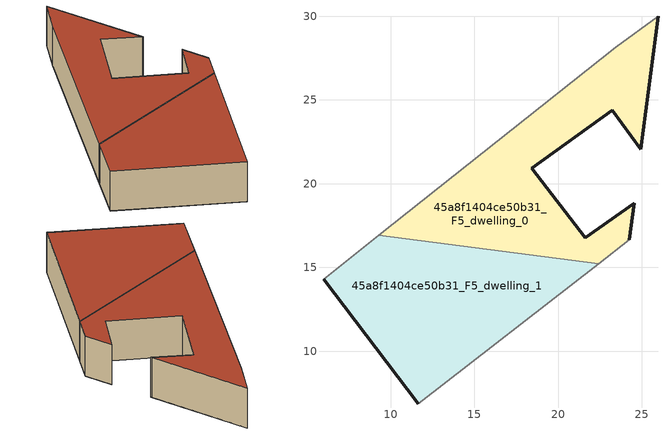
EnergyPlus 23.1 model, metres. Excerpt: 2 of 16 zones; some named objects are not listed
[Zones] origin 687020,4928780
45a8f1404ce50b31_F5_dwelling_0
 floor to 45a8f1404ce50b31_F4_dwelling_0 (EU_floor_Construction): 24.25,16.64 24.53,18.83 21.62,16.76 18.44,20.93 23.23,24.39 24.95,22.06 25.96,30 23.46,28.15 9.29,16.92 22.44,15.23 z15
 wall outside (EU_wall_Construction): 25.96,30 24.95,22.06 23.23,24.39 18.44,20.93 21.62,16.76 24.54,18.83 24.26,16.64 z15:18
 wall adiabatic (EU_wall_Construction): 24.26,16.64 22.44,15.23 / 9.29,16.92 23.46,28.15 25.96,30 z15:18
 wall to 45a8f1404ce50b31_F5_dwelling_1 (EU_wall_Construction): 22.44,15.23 9.29,16.92 z15:18
 roof outside (EU_roof_Construction): 25.96,30 24.95,22.06 23.23,24.39 18.44,20.93 21.62,16.76 24.54,18.83 24.26,16.64 22.44,15.23 9.29,16.92 23.46,28.15 z18
45a8f1404ce50b31_F5_dwelling_1
 floor to 45a8f1404ce50b31_F4_dwelling_1 (EU_floor_Construction): 22.44,15.23 9.29,16.92 6,14.3 11.65,6.85 z15
 wall outside (EU_wall_Construction): 11.65,6.85 6,14.3 z15:18
 wall adiabatic (EU_wall_Construction): 22.44,15.23 11.65,6.85 / 6,14.3 9.29,16.92 z15:18
 roof outside (EU_roof_Construction): 22.44,15.23 11.65,6.85 6,14.3 9.29,16.92 z18
[Building]
EU S2 Campaign: North Axis=0; Terrain=City; Solar Distribution=FullExterior
[Site:Location]
Bologna: Latitude=44.5; Longitude=11.25; Time Zone=1; Elevation=37
[SizingPeriod:WeatherFileDays]
AnnualSizingPeriod: Begin Month=1; Begin Day of Month=1; End Month=12; End Day of Month=31; Day of Week for Start Day=Monday; Use Weather File Daylight Saving Period=No; Use Weather File Rain and Snow Indicators=No
[MATERIAL]
EU_InternalMass_Material: Roughness=MediumRough; Thickness=0.1; Conductivity=1; Density=1800; Specific Heat=900; Thermal Absorptance=0.9; Solar Absorptance=0.7; Visible Absorptance=0.7
[MATERIAL:NOMASS] Roughness=MediumRough; Thermal Absorptance=0.9; Solar Absorptance=0.7; Visible Absorptance=0.7
Name | Thermal Resistance
EU_wall_NoMass | 0.905828
EU_roof_NoMass | 0.37593
EU_floor_NoMass | 0.67114
[CONSTRUCTION]
EU_wall_Construction: EU_wall_NoMass
EU_roof_Construction: EU_roof_NoMass
EU_floor_Construction: EU_floor_NoMass
EU_InternalMass_Construction: EU_InternalMass_Material
[ZONE] Type=1; Multiplier=1; Ceiling Height=autocalculate; Floor Area=autocalculate; Part of Total Floor Area=Yes
Name | Volume
45a8f1404ce50b31_F5_dwelling_0 | 251.373
45a8f1404ce50b31_F5_dwelling_1 | 251.421
[INTERNALMASS] Construction=EU_InternalMass_Construction
Name | Zone or ZoneList | Surface Area
45a8f1404ce50b31_F5_dwelling_0_EU_InternalMass | 45a8f1404ce50b31_F5_dwelling_0 | 191.465
45a8f1404ce50b31_F5_dwelling_1_EU_InternalMass | 45a8f1404ce50b31_F5_dwelling_1 | 143.728
[OTHEREQUIPMENT] Fuel Type=Electricity; Design Level Calculation Method=Watts/Area; Power per Zone Floor Area=1; Fraction Latent=0; Fraction Radiant=0; Fraction Lost=0; Carbon Dioxide Generation Rate=0; EndUse Subcategory=EU_Step8_InternalGains
Name | Zone or ZoneList or Space or SpaceList | Schedule
EU_Step8_InternalGain_45a8f1404ce50b31_F5_dwelling_0_f000 | 45a8f1404ce50b31_F5_dwelling_0 | EU_Step8_GainSchedule_45a8f1404ce50b31_F5_dwelling_0_f000
EU_Step8_InternalGain_45a8f1404ce50b31_F5_dwelling_1_f000 | 45a8f1404ce50b31_F5_dwelling_1 | EU_Step8_GainSchedule_45a8f1404ce50b31_F5_dwelling_1_f000
[ZONEVENTILATION:DESIGNFLOWRATE] Schedule=EU_AlwaysOn; Design Flow Rate Calculation Method=AirChanges/Hour; Air Changes per Hour=0.73129; Ventilation Type=Natural; Fan Pressure Rise=0; Fan Total Efficiency=1; Constant Term Coefficient=1; Temperature Term Coefficient=0; Velocity Term Coefficient=0; Velocity Squared Term Coefficient=0; Minimum Indoor Temperature=-100; Maximum Indoor Temperature=100; Delta Temperature=-100; Minimum Outdoor Temperature=-100; Maximum Outdoor Temperature=100; Maximum Wind Speed=40
Name | Zone or ZoneList or Space or SpaceList
EU_ConstantAir_45a8f1404ce50b31_F5_dwelling_0 | 45a8f1404ce50b31_F5_dwelling_0
EU_ConstantAir_45a8f1404ce50b31_F5_dwelling_1 | 45a8f1404ce50b31_F5_dwelling_1
[HVACTEMPLATE:ZONE:IDEALLOADSAIRSYSTEM] System Availability Schedule=EU_AlwaysOn; Maximum Heating Supply Air Temperature=50; Minimum Cooling Supply Air Temperature=13; Maximum Heating Supply Air Humidity Ratio=0.0156; Minimum Cooling Supply Air Humidity Ratio=0.0077; Heating Limit=NoLimit; Cooling Limit=NoLimit; Heating Availability Schedule=EU_AlwaysOn; Cooling Availability Schedule=EU_CoolingOff; Dehumidification Control Type=ConstantSensibleHeatRatio; Cooling Sensible Heat Ratio=0.7; Dehumidification Setpoint=60; Humidification Control Type=None; Humidification Setpoint=30; Outdoor Air Method=None; Outdoor Air Flow Rate per Person=0.00944; Outdoor Air Flow Rate per Zone Floor Area=0; Outdoor Air Flow Rate per Zone=0; Demand Controlled Ventilation Type=None; Outdoor Air Economizer Type=NoEconomizer; Heat Recovery Type=None; Sensible Heat Recovery Effectiveness=0.7; Latent Heat Recovery Effectiveness=0.65
Name | Template Thermostat
45a8f1404ce50b31_F5_dwelling_0 | EU_HeatOnly_45a8f1404ce50b31_F5_dwelling_0
45a8f1404ce50b31_F5_dwelling_1 | EU_HeatOnly_45a8f1404ce50b31_F5_dwelling_1
[SIZING:ZONE] Zone Cooling Design Supply Air Temperature Input Method=SupplyAirTemperature; Zone Cooling Design Supply Air Temperature=13; Zone Heating Design Supply Air Temperature Input Method=SupplyAirTemperature; Zone Heating Design Supply Air Temperature=50; Zone Cooling Design Supply Air Humidity Ratio=0.008; Zone Heating Design Supply Air Humidity Ratio=0.008; Cooling Design Air Flow Method=DesignDay; Cooling Design Air Flow Rate=0; Cooling Minimum Air Flow per Zone Floor Area=0.000762; Cooling Minimum Air Flow=0; Cooling Minimum Air Flow Fraction=0.2; Heating Design Air Flow Method=DesignDay; Heating Design Air Flow Rate=0; Heating Maximum Air Flow per Zone Floor Area=0.002032; Heating Maximum Air Flow=0.141576; Heating Maximum Air Flow Fraction=0.3; Account for Dedicated Outdoor Air System=No; Dedicated Outdoor Air System Control Strategy=NeutralSupplyAir; Dedicated Outdoor Air Low Setpoint Temperature for Design=autosize; Dedicated Outdoor Air High Setpoint Temperature for Design=autosize; Zone Load Sizing Method=Sensible Load Only No Latent Load; Zone Latent Cooling Design Supply Air Humidity Ratio Input Method=HumidityRatioDifference; Zone Cooling Design Supply Air Humidity Ratio Difference=0.005; Zone Latent Heating Design Supply Air Humidity Ratio Input Method=HumidityRatioDifference; Zone Humidification Design Supply Air Humidity Ratio Difference=0.005
45a8f1404ce50b31_F5_dwelling_0; 45a8f1404ce50b31_F5_dwelling_1
[SCHEDULE:CONSTANT]
Name | Hourly Value
EU_AlwaysOn | 1
EU_CoolingOff | 0
[SCHEDULE:FILE] Column Number=1; Rows to Skip at Top=0; Number of Hours of Data=8760; Column Separator=Comma; Interpolate to Timestep=No; Minutes per Item=60; Adjust Schedule for Daylight Savings=Yes
Name | File
EU_Step8_GainSchedule_45a8f1404ce50b31_F5_dwelling_0_f000 | ../../schedules/45a8f1404ce50b31/45a8f1404ce50b31_F5_dwelling_0_f000_gain.csv
EU_Step8_GainSchedule_45a8f1404ce50b31_F5_dwelling_1_f000 | ../../schedules/45a8f1404ce50b31/45a8f1404ce50b31_F5_dwelling_1_f000_gain.csv
